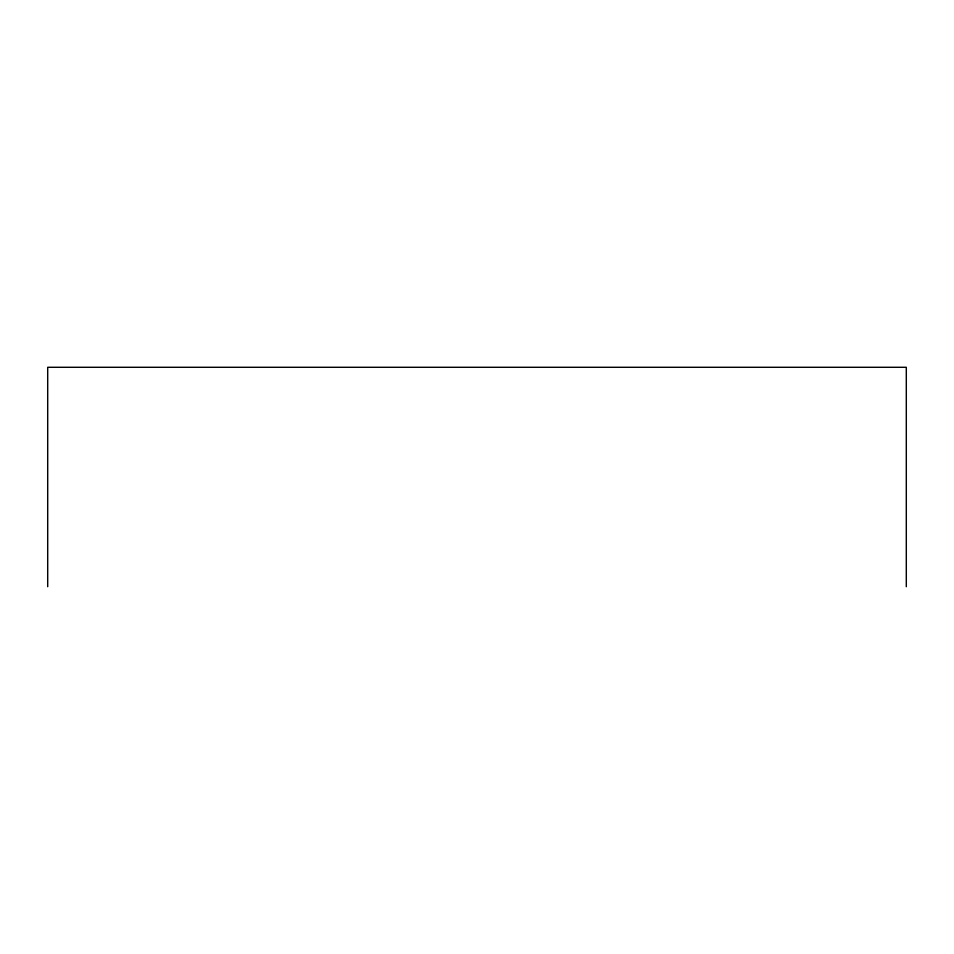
<?xml version="1.0" encoding="UTF-8"?>
<svg xmlns="http://www.w3.org/2000/svg" width="954" height="954" viewBox="0 0 954 954"><rect width="100%" height="100%" fill="white"/><g stroke="black" fill="none" stroke-linecap="round" stroke-linejoin="round"><path stroke-width="1.43" d="M906.3 586.71L906.3 367.29L47.7 367.29L47.7 586.71"/></g></svg>
